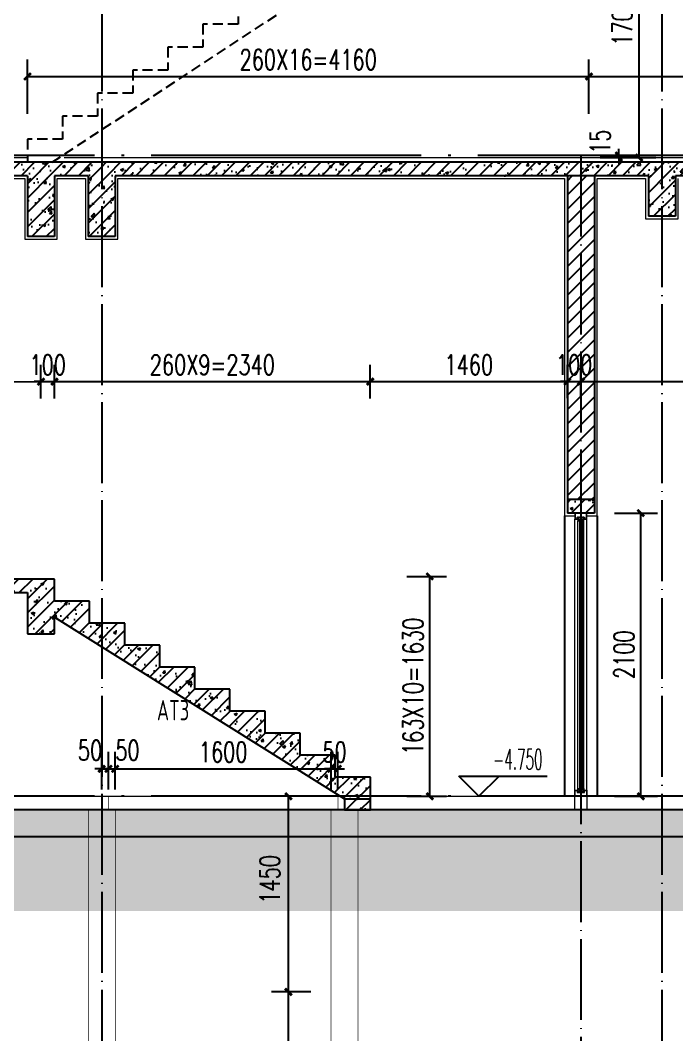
# Model space of a CAD drawing. Extents: x 393367 to 3005760, y 4998 to 826018.
# Drawn here: x 2824898 to 2829761, y 522153 to 529673 of the extents above; entities that cross this region are included whole.
import ezdxf
from ezdxf.enums import TextEntityAlignment as Align

# ---------------------------------------------------------------- set-up
doc = ezdxf.new("R2010")
doc.units = 0
doc.header["$LTSCALE"] = 1000
for name, pattern in [('#P_--_20B1_001_t3$0$DASH', [0.35, 0.25, -0.1]), ('DOTE', [2.42, 2, -0.2, 0.02, -0.2]), ('HIDDEN', [0.375, 0.25, -0.125])]:
    doc.linetypes.add(name, pattern=pattern)
doc.layers.get('0').update_dxf_attribs({"linetype": 'CONTINUOUS'})
doc.layers.get('Defpoints').update_dxf_attribs({"linetype": 'CONTINUOUS'})
for name, color, linetype in [('DIM_ELEV', 3, 'CONTINUOUS'), ('DOTE', 8, 'DOTE'), ('PUB_HATCH', 8, 'CONTINUOUS'), ('PUB_TEXT', 7, 'CONTINUOUS'), ('STAIR', 2, 'CONTINUOUS'), ('TEXT', 7, 'CONTINUOUS'), ('WALL', 130, 'CONTINUOUS'), ('人防集水坑', 11, 'CONTINUOUS'), ('尺寸标注', 86, 'CONTINUOUS'), ('看线', 251, 'CONTINUOUS')]:
    doc.layers.add(name, color=color, linetype=linetype)
for name, color, linetype, lineweight in [('S_WINDOW', 144, 'CONTINUOUS', 15), ('内粉刷', 37, 'CONTINUOUS', 9), ('填充', 251, 'CONTINUOUS', 5), ('细细', 250, 'CONTINUOUS', 0)]:
    doc.layers.add(name, color=color, linetype=linetype, lineweight=lineweight)
doc.styles.add('_TCH_DIM', font='simplex.shx', dxfattribs={"width": 0.65, "bigfont": 'gbcbig.shx'})
doc.styles.add('_TCH_DIM_T3', font='SIMPLEX', dxfattribs={"width": 0.705882, "bigfont": 'GBCBIG'})
doc.styles.add('TSSD_Rein', font='Tssdeng.shx', dxfattribs={"width": 0.7, "bigfont": 'hztxt.shx'})
doc.dimstyles.new('_TCH_ARCH&&50', dxfattribs={"dimtxt": 148.75, "dimasz": 50, "dimexe": 125, "dimexo": 150, "dimgap": 50, "dimtad": 1, "dimdec": 0, "dimzin": 0, "dimdsep": 46, "dimtxsty": '_TCH_DIM_T3', "dimblk": 'ARCHTICK', "dimcen": 0.09, "dimclrt": 4, "dimazin": 2, "dimtfac": 1, "dimtdec": 0, "dimtix": 1, "dimtmove": 2, "dimatfit": 3, "dimfxl": 1, "dimtolj": 1, "dimtzin": 0, "dimarcsym": 0})
pattern_1 = [(315, (1824586.939, -3493.348), (-1.767766953, -1.767766953), []), (315, (1824588.1176, -3493.348), (-1.767766953, -1.767766953), [])]
pattern_2 = [(315, (1824586.939, -5631.5849), (-1.767766953, -1.767766953), []), (315, (1824588.1176, -5631.5849), (-1.767766953, -1.767766953), [])]
pattern_3 = [(45, (2420988.06, 621098.77), (-53.033009, 53.033009), []), (50, (2420988.06, 621098.77), (215.178055, -18.82564), [22.5, -247.5]), (355, (2420988.06, 621098.77), (-41.6254, 225.65764), [18, -198]), (100.4514, (2421006, 621097.2), (173.55281, 206.83186), [19.12206, -210.34263]), (46.1842, (2420988.06, 621158.77), (320.17231, -49.6557), [33.75, -371.25]), (96.6356, (2421014.74, 621154.63), (280.39881, 292.23536), [28.68309, -315.5139]), (351.1842, (2420988.06, 621158.77), (280.39858, 292.23558), [27, -297]), (21, (2421018.06, 621143.77), (179.072116, -120.78567), [22.5, -247.5]), (326, (2421018.06, 621143.77), (72.9946, 217.54501), [18, -198]), (71.4514, (2421032.98, 621133.7), (252.06679, 96.75915), [19.12206, -210.34263]), (37.5, (2420988.06, 621098.77), (3.647957, 99.868156), [0, -195.6, 0, -201, 0, -198.75]), (7.5, (2420988.06, 621098.77), (78.92086, 118.323514), [0, -114.6, 0, -191.1, 0, -75.75]), (327.5, (2420921.16, 621098.77), (160.146731, -6.766462), [0, -75, 0, -234, 0, -310.5]), (317.5, (2420891.16, 621098.77), (174.95585, 30.031495), [0, -97.5, 0, -155.4, 0, -220.5])]

# ---------------------------------------------------------------- blocks, each defined once
blk = doc.blocks.new('_ArchTick')
at = {"color": 0, "linetype": 'ByBlock', "const_width": 0.4}
blk.add_lwpolyline([(-0.5, -0.5), (0.5, 0.5)], dxfattribs=at)
blk = doc.blocks.new('*D2357')
at = {"layer": 'Defpoints', "color": 0, "transparency": 16777216}
for p in [(2829111.4, 531555.4), (2829482.5, 531555.4), (2829111.4, 528655.3)]:
    blk.add_point(p, dxfattribs=at)
at = {"layer": '尺寸标注', "color": 0, "lineweight": -2, "transparency": 16777216}
for p, q in [((2829261.4, 531555.4), (2829607.5, 531555.4)), ((2829482.5, 528655.3), (2829482.5, 531555.4)), ((2829261.4, 528655.3), (2829607.5, 528655.3))]:
    blk.add_line(p, q, dxfattribs=at)
at = {"layer": '尺寸标注', "color": 0, "lineweight": -2, "transparency": 16777216, "xscale": 50, "yscale": 50, "zscale": 50}
for p, rotation in [((2829482.5, 531555.4), 90), ((2829482.5, 528655.3), 270)]:
    blk.add_blockref('_ArchTick', p, dxfattribs=dict(at, rotation=rotation))
at = {"layer": '尺寸标注', "color": 4, "transparency": 16777216, "insert": (2829358.2, 530105.4), "char_height": 148.75, "attachment_point": 5, "rotation": 90, "style": '_TCH_DIM_T3'}
blk.add_mtext('\\A1;170.59X17=2900', dxfattribs=at)
blk = doc.blocks.new('*D2358')
at = {"layer": 'Defpoints', "color": 0, "transparency": 16777216}
for p in [(2829045.1, 528670.4), (2829045.1, 528655.4), (2829332.5, 528670.4)]:
    blk.add_point(p, dxfattribs=at)
at = {"layer": '尺寸标注', "color": 0, "lineweight": -2, "transparency": 16777216}
for p, q in [((2829332.5, 528670.4), (2829332.5, 528720.4)), ((2829195.1, 528670.4), (2829457.5, 528670.4)), ((2829195.1, 528655.4), (2829457.5, 528655.4)), ((2829332.5, 528655.4), (2829332.5, 528670.4)), ((2829332.5, 528655.4), (2829332.5, 528605.4))]:
    blk.add_line(p, q, dxfattribs=at)
at = {"layer": '尺寸标注', "color": 0, "lineweight": -2, "transparency": 16777216, "xscale": 50, "yscale": 50, "zscale": 50}
for p, rotation in [((2829332.5, 528670.4), 270), ((2829332.5, 528655.4), 90)]:
    blk.add_blockref('_ArchTick', p, dxfattribs=dict(at, rotation=rotation))
at = {"layer": '尺寸标注', "color": 4, "transparency": 16777216, "insert": (2829195, 528772.9), "char_height": 148.75, "attachment_point": 5, "rotation": 90, "style": '_TCH_DIM_T3'}
blk.add_mtext('\\A1;15', dxfattribs=at)
blk = doc.blocks.new('*D2359')
at = {"layer": 'Defpoints', "color": 0, "transparency": 16777216}
for p in [(2829151.4, 526020.4), (2829495.3, 526020.4), (2829151.4, 523920.4)]:
    blk.add_point(p, dxfattribs=at)
at = {"layer": '尺寸标注', "color": 0, "lineweight": -2, "transparency": 16777216}
for p, q in [((2829301.4, 526020.4), (2829620.3, 526020.4)), ((2829495.3, 523920.4), (2829495.3, 526020.4)), ((2829301.4, 523920.4), (2829620.3, 523920.4))]:
    blk.add_line(p, q, dxfattribs=at)
at = {"layer": '尺寸标注', "color": 0, "lineweight": -2, "transparency": 16777216, "xscale": 50, "yscale": 50, "zscale": 50}
for p, rotation in [((2829495.3, 526020.4), 90), ((2829495.3, 523920.4), 270)]:
    blk.add_blockref('_ArchTick', p, dxfattribs=dict(at, rotation=rotation))
at = {"layer": '尺寸标注', "color": 4, "transparency": 16777216, "insert": (2829370.9, 524970.4), "char_height": 148.75, "attachment_point": 5, "rotation": 90, "style": '_TCH_DIM_T3'}
blk.add_mtext('\\A1;2100', dxfattribs=at)
blk = doc.blocks.new('*D2367')
at = {"layer": 'Defpoints', "color": 0, "transparency": 16777216}
for p in [(2825551.4, 524124.3), (2825501.4, 523820.4), (2825551.4, 523820.4)]:
    blk.add_point(p, dxfattribs=at)
at = {"layer": '尺寸标注', "color": 0, "lineweight": -2, "transparency": 16777216}
for p, q in [((2825501.4, 523970.4), (2825501.4, 524249.3)), ((2825551.4, 523970.4), (2825551.4, 524249.3)), ((2825501.4, 524124.3), (2825451.4, 524124.3)), ((2825501.4, 524124.3), (2825551.4, 524124.3)), ((2825551.4, 524124.3), (2825601.4, 524124.3))]:
    blk.add_line(p, q, dxfattribs=at)
at = {"layer": '尺寸标注', "color": 0, "lineweight": -2, "transparency": 16777216, "xscale": 50, "yscale": 50, "zscale": 50}
blk.add_blockref('_ArchTick', (2825501.4, 524124.3), dxfattribs=at)
at = {"layer": '尺寸标注', "color": 0, "lineweight": -2, "transparency": 16777216, "xscale": 50, "yscale": 50, "zscale": 50, "rotation": 180}
blk.add_blockref('_ArchTick', (2825551.4, 524124.3), dxfattribs=at)
at = {"layer": '尺寸标注', "color": 4, "transparency": 16777216, "insert": (2825415, 524261.8), "char_height": 148.75, "attachment_point": 5, "style": '_TCH_DIM_T3'}
blk.add_mtext('\\A1;50', dxfattribs=at)
blk = doc.blocks.new('*D2368')
at = {"layer": 'Defpoints', "color": 0, "transparency": 16777216}
for p in [(2825601.4, 524124.3), (2825551.4, 523820.4), (2825601.4, 523820.4)]:
    blk.add_point(p, dxfattribs=at)
at = {"layer": '尺寸标注', "color": 0, "lineweight": -2, "transparency": 16777216}
for p, q in [((2825551.4, 523970.4), (2825551.4, 524249.3)), ((2825601.4, 523970.4), (2825601.4, 524249.3)), ((2825551.4, 524124.3), (2825501.4, 524124.3)), ((2825551.4, 524124.3), (2825601.4, 524124.3)), ((2825601.4, 524124.3), (2825651.4, 524124.3))]:
    blk.add_line(p, q, dxfattribs=at)
at = {"layer": '尺寸标注', "color": 0, "lineweight": -2, "transparency": 16777216, "xscale": 50, "yscale": 50, "zscale": 50}
blk.add_blockref('_ArchTick', (2825551.4, 524124.3), dxfattribs=at)
at = {"layer": '尺寸标注', "color": 0, "lineweight": -2, "transparency": 16777216, "xscale": 50, "yscale": 50, "zscale": 50, "rotation": 180}
blk.add_blockref('_ArchTick', (2825601.4, 524124.3), dxfattribs=at)
at = {"layer": '尺寸标注', "color": 4, "transparency": 16777216, "insert": (2825692.4, 524261.8), "char_height": 148.75, "attachment_point": 5, "style": '_TCH_DIM_T3'}
blk.add_mtext('\\A1;50', dxfattribs=at)
blk = doc.blocks.new('*D2369')
at = {"layer": 'Defpoints', "color": 0, "transparency": 16777216}
for p in [(2827201.4, 524124.3), (2825601.4, 523820.4), (2827201.4, 523820.4)]:
    blk.add_point(p, dxfattribs=at)
at = {"layer": '尺寸标注', "color": 0, "lineweight": -2, "transparency": 16777216}
for p, q in [((2825601.4, 523970.4), (2825601.4, 524249.3)), ((2827201.4, 523970.4), (2827201.4, 524249.3)), ((2825601.4, 524124.3), (2827201.4, 524124.3))]:
    blk.add_line(p, q, dxfattribs=at)
at = {"layer": '尺寸标注', "color": 0, "lineweight": -2, "transparency": 16777216, "xscale": 50, "yscale": 50, "zscale": 50, "rotation": 180}
blk.add_blockref('_ArchTick', (2825601.4, 524124.3), dxfattribs=at)
at = {"layer": '尺寸标注', "color": 0, "lineweight": -2, "transparency": 16777216, "xscale": 50, "yscale": 50, "zscale": 50}
blk.add_blockref('_ArchTick', (2827201.4, 524124.3), dxfattribs=at)
at = {"layer": '尺寸标注', "color": 4, "transparency": 16777216, "insert": (2826401.4, 524248.7), "char_height": 148.75, "attachment_point": 5, "style": '_TCH_DIM_T3'}
blk.add_mtext('\\A1;1600', dxfattribs=at)
blk = doc.blocks.new('*D2370')
at = {"layer": 'Defpoints', "color": 0, "transparency": 16777216}
for p in [(2827251.4, 524124.3), (2827201.4, 523820.4), (2827251.4, 523820.4)]:
    blk.add_point(p, dxfattribs=at)
at = {"layer": '尺寸标注', "color": 0, "lineweight": -2, "transparency": 16777216}
for p, q in [((2827201.4, 523970.4), (2827201.4, 524249.3)), ((2827251.4, 523970.4), (2827251.4, 524249.3)), ((2827201.4, 524124.3), (2827151.4, 524124.3)), ((2827201.4, 524124.3), (2827251.4, 524124.3)), ((2827251.4, 524124.3), (2827301.4, 524124.3))]:
    blk.add_line(p, q, dxfattribs=at)
at = {"layer": '尺寸标注', "color": 0, "lineweight": -2, "transparency": 16777216, "xscale": 50, "yscale": 50, "zscale": 50}
blk.add_blockref('_ArchTick', (2827201.4, 524124.3), dxfattribs=at)
at = {"layer": '尺寸标注', "color": 0, "lineweight": -2, "transparency": 16777216, "xscale": 50, "yscale": 50, "zscale": 50, "rotation": 180}
blk.add_blockref('_ArchTick', (2827251.4, 524124.3), dxfattribs=at)
at = {"layer": '尺寸标注', "color": 4, "transparency": 16777216, "insert": (2827226.4, 524248.7), "char_height": 148.75, "attachment_point": 5, "style": '_TCH_DIM_T3'}
blk.add_mtext('\\A1;50', dxfattribs=at)
blk = doc.blocks.new('*D2371')
at = {"layer": 'Defpoints', "color": 0, "transparency": 16777216}
for p in [(2826885.2, 523920.4), (2827201.4, 523920.4), (2827201.4, 522470.4)]:
    blk.add_point(p, dxfattribs=at)
at = {"layer": '尺寸标注', "color": 0, "lineweight": -2, "transparency": 16777216}
for p, q in [((2827051.4, 523920.4), (2826760.2, 523920.4)), ((2826885.2, 522470.4), (2826885.2, 523920.4)), ((2827051.4, 522470.4), (2826760.2, 522470.4))]:
    blk.add_line(p, q, dxfattribs=at)
at = {"layer": '尺寸标注', "color": 0, "lineweight": -2, "transparency": 16777216, "xscale": 50, "yscale": 50, "zscale": 50}
for p, rotation in [((2826885.2, 523920.4), 90), ((2826885.2, 522470.4), 270)]:
    blk.add_blockref('_ArchTick', p, dxfattribs=dict(at, rotation=rotation))
at = {"layer": '尺寸标注', "color": 4, "transparency": 16777216, "insert": (2826747.7, 523304.8), "char_height": 148.75, "attachment_point": 5, "rotation": 90, "style": '_TCH_DIM_T3'}
blk.add_mtext('\\A1;1450', dxfattribs=at)
blk = doc.blocks.new('*D2372')
at = {"layer": 'Defpoints', "color": 0, "transparency": 16777216}
for p in [(2826885.2, 522470.4), (2827201.4, 522470.4), (2827201.4, 520970.4)]:
    blk.add_point(p, dxfattribs=at)
at = {"layer": '尺寸标注', "color": 0, "lineweight": -2, "transparency": 16777216}
for p, q in [((2827051.4, 522470.4), (2826760.2, 522470.4)), ((2826885.2, 520970.4), (2826885.2, 522470.4)), ((2827051.4, 520970.4), (2826760.2, 520970.4))]:
    blk.add_line(p, q, dxfattribs=at)
at = {"layer": '尺寸标注', "color": 0, "lineweight": -2, "transparency": 16777216, "xscale": 50, "yscale": 50, "zscale": 50}
for p, rotation in [((2826885.2, 522470.4), 90), ((2826885.2, 520970.4), 270)]:
    blk.add_blockref('_ArchTick', p, dxfattribs=dict(at, rotation=rotation))
at = {"layer": '尺寸标注', "color": 4, "transparency": 16777216, "insert": (2826760.8, 521720.4), "char_height": 148.75, "attachment_point": 5, "rotation": 90, "style": '_TCH_DIM_T3'}
blk.add_mtext('\\A1;1500', dxfattribs=at)
blk = doc.blocks.new('*D2395')
at = {"layer": 'Defpoints', "color": 0, "transparency": 16777216}
for p in [(2831151.3, 526995.5), (2829051.7, 526720.7), (2831151.4, 526721.1)]:
    blk.add_point(p, dxfattribs=at)
at = {"layer": '尺寸标注', "color": 0, "lineweight": -2, "transparency": 16777216}
for p, q in [((2829051.7, 526870.7), (2829051.6, 527120)), ((2831151.3, 526871.1), (2831151.3, 527120.5)), ((2829051.7, 526995), (2831151.3, 526995.5))]:
    blk.add_line(p, q, dxfattribs=at)
at = {"layer": '尺寸标注', "color": 0, "lineweight": -2, "transparency": 16777216, "xscale": 50, "yscale": 50, "zscale": 50}
for p, rotation in [((2829051.7, 526995), 180.0121022878829), ((2831151.3, 526995.5), 0.01210228788292297)]:
    blk.add_blockref('_ArchTick', p, dxfattribs=dict(at, rotation=rotation))
at = {"layer": '尺寸标注', "color": 4, "transparency": 16777216, "insert": (2830101.5, 527119.6), "char_height": 148.75, "attachment_point": 5, "rotation": 0.0121, "style": '_TCH_DIM_T3'}
blk.add_mtext('\\A1;2100', dxfattribs=at)
blk = doc.blocks.new('*D2396')
at = {"layer": 'Defpoints', "color": 0, "transparency": 16777216}
for p in [(2829051.7, 526995), (2828951.7, 526720.7), (2829051.7, 526720.7)]:
    blk.add_point(p, dxfattribs=at)
at = {"layer": '尺寸标注', "color": 0, "lineweight": -2, "transparency": 16777216}
for p, q in [((2828951.7, 526870.7), (2828951.7, 527120)), ((2829051.7, 526870.7), (2829051.6, 527120)), ((2828951.7, 526995), (2828901.7, 526995)), ((2828951.7, 526995), (2829051.7, 526995)), ((2829051.7, 526995), (2829101.7, 526995))]:
    blk.add_line(p, q, dxfattribs=at)
at = {"layer": '尺寸标注', "color": 0, "lineweight": -2, "transparency": 16777216, "xscale": 50, "yscale": 50, "zscale": 50}
for p, rotation in [((2828951.7, 526995), 0.01210228782037248), ((2829051.7, 526995), 180.0121022878204)]:
    blk.add_blockref('_ArchTick', p, dxfattribs=dict(at, rotation=rotation))
at = {"layer": '尺寸标注', "color": 4, "transparency": 16777216, "insert": (2829001.7, 527119.4), "char_height": 148.75, "attachment_point": 5, "rotation": 0.0121, "style": '_TCH_DIM_T3'}
blk.add_mtext('\\A1;100', dxfattribs=at)
blk = doc.blocks.new('*D2397')
at = {"layer": 'Defpoints', "color": 0, "transparency": 16777216}
for p in [(2828951.7, 526995), (2827491.3, 526720.4), (2828951.7, 526720.7)]:
    blk.add_point(p, dxfattribs=at)
at = {"layer": '尺寸标注', "color": 0, "lineweight": -2, "transparency": 16777216}
for p, q in [((2827491.3, 526870.4), (2827491.2, 527119.7)), ((2828951.7, 526870.7), (2828951.7, 527120)), ((2827491.2, 526994.7), (2828951.7, 526995))]:
    blk.add_line(p, q, dxfattribs=at)
at = {"layer": '尺寸标注', "color": 0, "lineweight": -2, "transparency": 16777216, "xscale": 50, "yscale": 50, "zscale": 50}
for p, rotation in [((2827491.2, 526994.7), 180.0121022878804), ((2828951.7, 526995), 0.01210228788040397)]:
    blk.add_blockref('_ArchTick', p, dxfattribs=dict(at, rotation=rotation))
at = {"layer": '尺寸标注', "color": 4, "transparency": 16777216, "insert": (2828221.4, 527119.2), "char_height": 148.75, "attachment_point": 5, "rotation": 0.0121, "style": '_TCH_DIM_T3'}
blk.add_mtext('\\A1;1460', dxfattribs=at)
blk = doc.blocks.new('*D2398')
at = {"layer": 'Defpoints', "color": 0, "transparency": 16777216}
for p in [(2827491.2, 526994.7), (2825151.6, 526719.9), (2827491.3, 526720.4)]:
    blk.add_point(p, dxfattribs=at)
at = {"layer": '尺寸标注', "color": 0, "lineweight": -2, "transparency": 16777216}
for p, q in [((2825151.6, 526869.9), (2825151.5, 527119.2)), ((2827491.3, 526870.4), (2827491.2, 527119.7)), ((2825151.5, 526994.2), (2827491.2, 526994.7))]:
    blk.add_line(p, q, dxfattribs=at)
at = {"layer": '尺寸标注', "color": 0, "lineweight": -2, "transparency": 16777216, "xscale": 50, "yscale": 50, "zscale": 50}
for p, rotation in [((2825151.5, 526994.2), 180.0121022878813), ((2827491.2, 526994.7), 0.01210228788123091)]:
    blk.add_blockref('_ArchTick', p, dxfattribs=dict(at, rotation=rotation))
at = {"layer": '尺寸标注', "color": 4, "transparency": 16777216, "insert": (2826321.4, 527118.8), "char_height": 148.75, "attachment_point": 5, "rotation": 0.0121, "style": '_TCH_DIM_T3'}
blk.add_mtext('\\A1;260X9=2340', dxfattribs=at)
blk = doc.blocks.new('*D2399')
at = {"layer": 'Defpoints', "color": 0, "transparency": 16777216}
for p in [(2825151.5, 526994.2), (2825051.4, 526719.8), (2825151.6, 526719.9)]:
    blk.add_point(p, dxfattribs=at)
at = {"layer": '尺寸标注', "color": 0, "lineweight": -2, "transparency": 16777216}
for p, q in [((2825051.4, 526869.8), (2825051.3, 527119.2)), ((2825151.6, 526869.9), (2825151.5, 527119.2)), ((2825051.3, 526994.2), (2825001.3, 526994.2)), ((2825051.3, 526994.2), (2825151.5, 526994.2)), ((2825151.5, 526994.2), (2825201.5, 526994.2))]:
    blk.add_line(p, q, dxfattribs=at)
at = {"layer": '尺寸标注', "color": 0, "lineweight": -2, "transparency": 16777216, "xscale": 50, "yscale": 50, "zscale": 50}
for p, rotation in [((2825051.3, 526994.2), 0.01210228786945322), ((2825151.5, 526994.2), 180.0121022878695)]:
    blk.add_blockref('_ArchTick', p, dxfattribs=dict(at, rotation=rotation))
at = {"layer": '尺寸标注', "color": 4, "transparency": 16777216, "insert": (2825101.4, 527118.6), "char_height": 148.75, "attachment_point": 5, "rotation": 0.0121, "style": '_TCH_DIM_T3'}
blk.add_mtext('\\A1;100', dxfattribs=at)
blk = doc.blocks.new('*D2400')
at = {"layer": 'Defpoints', "color": 0, "transparency": 16777216}
for p in [(2825051.3, 526994.2), (2823651.8, 526719.5), (2825051.4, 526719.8)]:
    blk.add_point(p, dxfattribs=at)
at = {"layer": '尺寸标注', "color": 0, "lineweight": -2, "transparency": 16777216}
for p, q in [((2823651.7, 526869.5), (2823651.7, 527118.9)), ((2825051.4, 526869.8), (2825051.3, 527119.2)), ((2823651.7, 526993.9), (2825051.3, 526994.2))]:
    blk.add_line(p, q, dxfattribs=at)
at = {"layer": '尺寸标注', "color": 0, "lineweight": -2, "transparency": 16777216, "xscale": 50, "yscale": 50, "zscale": 50}
for p, rotation in [((2823651.7, 526993.9), 180.0121022878835), ((2825051.3, 526994.2), 0.01210228788352091)]:
    blk.add_blockref('_ArchTick', p, dxfattribs=dict(at, rotation=rotation))
at = {"layer": '尺寸标注', "color": 4, "transparency": 16777216, "insert": (2824351.5, 527118.4), "char_height": 148.75, "attachment_point": 5, "rotation": 0.0121, "style": '_TCH_DIM_T3'}
blk.add_mtext('\\A1;1400', dxfattribs=at)
blk = doc.blocks.new('*D2421')
at = {"layer": 'Defpoints', "color": 0, "transparency": 16777216}
for p in [(2831051.9, 529256.5), (2829111.4, 528828.9), (2831051.9, 528828.9)]:
    blk.add_point(p, dxfattribs=at)
at = {"layer": '尺寸标注', "color": 0, "lineweight": -2, "transparency": 16777216}
for p, q in [((2829111.4, 528978.9), (2829111.4, 529381.5)), ((2831051.9, 528978.9), (2831051.9, 529381.5)), ((2829111.4, 529256.5), (2831051.9, 529256.5))]:
    blk.add_line(p, q, dxfattribs=at)
at = {"layer": '尺寸标注', "color": 0, "lineweight": -2, "transparency": 16777216, "xscale": 50, "yscale": 50, "zscale": 50, "rotation": 180}
blk.add_blockref('_ArchTick', (2829111.4, 529256.5), dxfattribs=at)
at = {"layer": '尺寸标注', "color": 0, "lineweight": -2, "transparency": 16777216, "xscale": 50, "yscale": 50, "zscale": 50}
blk.add_blockref('_ArchTick', (2831051.9, 529256.5), dxfattribs=at)
at = {"layer": '尺寸标注', "color": 4, "transparency": 16777216, "insert": (2830081.6, 529380.9), "char_height": 148.75, "attachment_point": 5, "style": '_TCH_DIM_T3'}
blk.add_mtext('\\A1;1940', dxfattribs=at)
blk = doc.blocks.new('*D2422')
at = {"layer": 'Defpoints', "color": 0, "transparency": 16777216}
for p in [(2829111.4, 529256.5), (2824951.4, 528828.9), (2829111.4, 528828.9)]:
    blk.add_point(p, dxfattribs=at)
at = {"layer": '尺寸标注', "color": 0, "lineweight": -2, "transparency": 16777216}
for p, q in [((2824951.4, 528978.9), (2824951.4, 529381.5)), ((2829111.4, 528978.9), (2829111.4, 529381.5)), ((2824951.4, 529256.5), (2829111.4, 529256.5))]:
    blk.add_line(p, q, dxfattribs=at)
at = {"layer": '尺寸标注', "color": 0, "lineweight": -2, "transparency": 16777216, "xscale": 50, "yscale": 50, "zscale": 50, "rotation": 180}
blk.add_blockref('_ArchTick', (2824951.4, 529256.5), dxfattribs=at)
at = {"layer": '尺寸标注', "color": 0, "lineweight": -2, "transparency": 16777216, "xscale": 50, "yscale": 50, "zscale": 50}
blk.add_blockref('_ArchTick', (2829111.4, 529256.5), dxfattribs=at)
at = {"layer": '尺寸标注', "color": 4, "transparency": 16777216, "insert": (2827031.4, 529380.9), "char_height": 148.75, "attachment_point": 5, "style": '_TCH_DIM_T3'}
blk.add_mtext('\\A1;260X16=4160', dxfattribs=at)
blk = doc.blocks.new('*D2423')
at = {"layer": 'Defpoints', "color": 0, "transparency": 16777216}
for p in [(2827611.4, 525550.4), (2827932.1, 525550.4), (2827611.4, 523920.4)]:
    blk.add_point(p, dxfattribs=at)
at = {"layer": '尺寸标注', "color": 0, "lineweight": -2, "transparency": 16777216}
for p, q in [((2827761.4, 525550.4), (2828057.1, 525550.4)), ((2827932.1, 523920.4), (2827932.1, 525550.4)), ((2827761.4, 523920.4), (2828057.1, 523920.4))]:
    blk.add_line(p, q, dxfattribs=at)
at = {"layer": '尺寸标注', "color": 0, "lineweight": -2, "transparency": 16777216, "xscale": 50, "yscale": 50, "zscale": 50}
for p, rotation in [((2827932.1, 525550.4), 90), ((2827932.1, 523920.4), 270)]:
    blk.add_blockref('_ArchTick', p, dxfattribs=dict(at, rotation=rotation))
at = {"layer": '尺寸标注', "color": 4, "transparency": 16777216, "insert": (2827807.7, 524735.4), "char_height": 148.75, "attachment_point": 5, "rotation": 90, "style": '_TCH_DIM_T3'}
blk.add_mtext('\\A1;163X10=1630', dxfattribs=at)

msp = doc.modelspace()

# ---------------------------------------------------------------- hatches: boundary and pattern name
at = {"layer": 'PUB_HATCH'}
h = msp.add_hatch(dxfattribs=at)
h.set_pattern_fill('钢筋混凝土', color=256, scale=30, style=0)
h.set_pattern_definition(pattern_3)
h.paths.add_polyline_path([(2825051.38755, 528553.68883), (2825051.38716, 528620.3555), (2823552.87135, 528620.3555), (2823552.82604, 528553.68883), (2823652.80341, 528520.3555), (2824951.38774, 528520.3555)])
h = msp.add_hatch(dxfattribs=at)
h.set_pattern_fill('钢筋混凝土', color=256, scale=30, style=0)
h.set_pattern_definition(pattern_3)
h.paths.add_polyline_path([(2825501.39037, 528553.68883), (2825501.39037, 528620.3555), (2825051.38716, 528620.3555), (2825051.38755, 528553.68883), (2825151.38774, 528520.3555), (2825401.39037, 528520.3555)])
h = msp.add_hatch(dxfattribs=at)
h.set_pattern_fill('钢筋混凝土', color=256, scale=30, style=0)
h.set_pattern_definition(pattern_3)
h.paths.add_polyline_path([(2829651.44098, 528553.68883), (2829651.44098, 528620.3555), (2825501.39037, 528620.3555), (2825501.39037, 528553.68883), (2825601.39037, 528520.3555), (2829551.44098, 528520.3555)])
h = msp.add_hatch(dxfattribs=at)
h.set_pattern_fill('钢筋混凝土', color=256, scale=30, style=0)
h.set_pattern_definition(pattern_3)
h.paths.add_polyline_path([(2831051.39041, 528520.3555), (2831251.39041, 528620.3555), (2829651.44098, 528620.3555), (2829651.44098, 528553.68883), (2829751.44098, 528520.3555)])
h = msp.add_hatch(dxfattribs=at)
h.set_pattern_fill('钢筋混凝土', color=256, scale=30, style=0)
h.set_pattern_definition(pattern_3)
h.paths.add_polyline_path([(2825051.38755, 528553.68883), (2824951.38774, 528520.3555), (2824951.39037, 528070.35434), (2825151.39037, 528070.3555), (2825151.38774, 528520.3555)])
h = msp.add_hatch(dxfattribs=at)
h.set_pattern_fill('钢筋混凝土', color=256, scale=30, style=0)
h.set_pattern_definition(pattern_3)
h.paths.add_polyline_path([(2825501.39037, 528553.68883), (2825401.39037, 528520.3555), (2825401.39037, 528070.41983), (2825601.39037, 528070.41983), (2825601.39037, 528520.3555)])
h = msp.add_hatch(dxfattribs=at)
h.set_pattern_fill('普通砖', color=256, scale=30, style=0)
h.set_pattern_definition([(45, (2420988.06, 621152.625), (-53.03303, 53.03303), [])])
h.paths.add_polyline_path([(2828951.4038, 528520.35606), (2828951.39041, 526120.35707), (2829151.39041, 526120.35595), (2829151.4038, 528520.35494)])
h = msp.add_hatch(dxfattribs=at)
h.set_pattern_fill('钢筋混凝土', color=256, scale=30, style=0)
h.set_pattern_definition(pattern_3)
h.paths.add_polyline_path([(2829651.44098, 528553.68883), (2829551.44098, 528520.3555), (2829551.44098, 528220.3555), (2829751.44098, 528220.3555), (2829751.44098, 528520.3555)])
h = msp.add_hatch(dxfattribs=at)
h.set_pattern_fill('钢筋混凝土', color=256, scale=30, style=0)
h.set_pattern_definition(pattern_3)
h.paths.add_polyline_path([(2828951.39041, 526120.35538), (2828951.39041, 526020.35538), (2829151.39041, 526020.35538), (2829151.39041, 526120.35538)])
h = msp.add_hatch(dxfattribs=at)
h.set_pattern_fill('钢筋混凝土', color=256, scale=30, style=0)
h.set_pattern_definition(pattern_3)
h.paths.add_polyline_path([(2823551.39273, 525530.3555), (2823551.38801, 525430.32034), (2824951.75408, 525430.81055), (2824951.75408, 525124.80977), (2825151.75408, 525124.35446), (2825151.75408, 525249.3287), (2827300.94986, 523901.94827), (2827300.94986, 523820.3555), (2827491.75408, 523820.3555), (2827491.75408, 524063.3555), (2827231.75408, 524063.3555), (2827231.75408, 524226.3555), (2826971.75408, 524226.3555), (2826971.75408, 524389.3555), (2826711.75408, 524389.3555), (2826711.75408, 524552.3555), (2826451.75408, 524552.3555), (2826451.75408, 524715.3555), (2826191.75408, 524715.3555), (2826191.75408, 524878.3555), (2825931.75408, 524878.3555), (2825931.75408, 525041.3555), (2825671.75408, 525041.3555), (2825671.75408, 525204.3555), (2825411.75408, 525204.3555), (2825411.75408, 525367.3555), (2825151.75408, 525367.3555), (2825151.75408, 525530.3555)])
h = msp.add_hatch(dxfattribs=at)
h.set_pattern_fill('钢筋混凝土', color=256, scale=30, style=0)
h.set_pattern_definition(pattern_3)
h.paths.add_polyline_path([(2831051.39041, 523620.3555), (2831251.39041, 523820.3555), (2823552.76999, 523820.3555), (2823552.76999, 523620.3555)])
at = {"layer": '填充'}
h = msp.add_hatch(dxfattribs=at)
h.set_pattern_fill('EARTH', color=250, scale=50, angle=45, style=0)
h.set_pattern_definition([(45, (2667629.36, 660704.43), (0, 224.5064), [158.75, -158.75]), (45, (2667587.26, 660746.52), (0, 224.5064), [158.75, -158.75]), (45, (2667545.17, 660788.62), (0, 224.5064), [158.75, -158.75]), (135, (2667545.17, 660816.68), (-224.5064, 0), [158.75, -158.75]), (135, (2667587.26, 660858.77), (-224.5064, 0), [158.75, -158.75]), (135, (2667629.36, 660900.87), (-224.5064, 0), [158.75, -158.75])])
h.paths.add_polyline_path([(2821324.3762, 523070.45732), (2821324.3762, 523620.70922), (2831051.39054, 523620.70922), (2831051.39028, 523070.45732)])
at = {"layer": '细细'}
h = msp.add_hatch(dxfattribs=at)
h.set_pattern_fill('金属', color=256, style=0)
h.set_pattern_definition(pattern_1)
h.paths.add_polyline_path([(2829096.3377, 525975.35538), (2829076.3377, 525975.35538), (2829076.3377, 525988.8567), (2829026.3377, 525988.8567), (2829026.3377, 525975.35538), (2829006.3377, 525975.35538), (2829006.3377, 526020.35538), (2829096.3377, 526020.35538)])
h.paths.add_polyline_path([(2829078.3377, 525990.8567), (2829078.3377, 525977.35538), (2829094.3377, 525977.35538), (2829094.3377, 526018.35538), (2829008.3377, 526018.35538), (2829008.3377, 525977.35538), (2829024.3377, 525977.35538), (2829024.3377, 525990.8567)], flags=16)
h = msp.add_hatch(dxfattribs=at)
h.set_pattern_fill('金属', color=256, style=0)
h.set_pattern_definition(pattern_1)
h.paths.add_polyline_path([(2829028.8377, 525986.8567), (2829028.8377, 525961.8567), (2829040.8377, 525961.8567), (2829040.8377, 525971.8567), (2829061.8377, 525971.8567), (2829061.8377, 525961.8567), (2829073.8377, 525961.8567), (2829073.8377, 525986.8567)])
h.paths.add_polyline_path([(2829071.8377, 525984.8567), (2829071.8377, 525963.8567), (2829063.8377, 525963.8567), (2829063.8377, 525973.8567), (2829038.8377, 525973.8567), (2829038.8377, 525963.8567), (2829030.8377, 525963.8567), (2829030.8377, 525984.8567)], flags=16)
h = msp.add_hatch(color=256, dxfattribs=at)
edge = h.paths.add_edge_path()
edge.add_line((2829055.8377, 525971.8567), (2829055.8377, 525959.8567))
edge.add_arc((2829051.3377, 525951.56268), 9.43615, 61.517546549, 118.482453451)
edge.add_line((2829046.8377, 525959.8567), (2829046.8377, 525971.8567))
edge.add_arc((2829051.3377, 525980.15073), 9.43615, 241.517546549, 298.482453451)
h = msp.add_hatch(color=256, dxfattribs=at)
edge = h.paths.add_edge_path()
edge.add_line((2829055.8377, 523968.85531), (2829055.8377, 523980.85531))
edge.add_arc((2829051.3377, 523989.14933), 9.43615, 241.517546549, 298.482453451, ccw=False)
edge.add_line((2829046.8377, 523980.85531), (2829046.8377, 523968.85531))
edge.add_arc((2829051.3377, 523960.56128), 9.43615, 61.517546549, 118.482453451, ccw=False)
h = msp.add_hatch(dxfattribs=at)
h.set_pattern_fill('金属', color=256, style=0)
h.set_pattern_definition(pattern_2)
h.paths.add_polyline_path([(2829096.3377, 523965.35663), (2829076.3377, 523965.35663), (2829076.3377, 523951.85531), (2829026.3377, 523951.85531), (2829026.3377, 523965.35663), (2829006.3377, 523965.35663), (2829006.3377, 523920.35663), (2829096.3377, 523920.35663)])
h.paths.add_polyline_path([(2829078.3377, 523949.85531), (2829078.3377, 523963.35663), (2829094.3377, 523963.35663), (2829094.3377, 523922.35663), (2829008.3377, 523922.35663), (2829008.3377, 523963.35663), (2829024.3377, 523963.35663), (2829024.3377, 523949.85531)], flags=16)
h = msp.add_hatch(dxfattribs=at)
h.set_pattern_fill('金属', color=256, style=0)
h.set_pattern_definition(pattern_2)
h.paths.add_polyline_path([(2829028.8377, 523953.85531), (2829028.8377, 523978.85531), (2829040.8377, 523978.85531), (2829040.8377, 523968.85531), (2829061.8377, 523968.85531), (2829061.8377, 523978.85531), (2829073.8377, 523978.85531), (2829073.8377, 523953.85531)])
h.paths.add_polyline_path([(2829071.8377, 523955.85531), (2829071.8377, 523976.85531), (2829063.8377, 523976.85531), (2829063.8377, 523966.85531), (2829038.8377, 523966.85531), (2829038.8377, 523976.85531), (2829030.8377, 523976.85531), (2829030.8377, 523955.85531)], flags=16)

# ---------------------------------------------------------------- linework, layer by layer
at = {"layer": 'DIM_ELEV', "color": 6}
for p, q in [((2828296.24381, 523920.3555), (2828146.24381, 524070.3555)), ((2828146.24381, 524070.3555), (2828802.24381, 524070.3555)), ((2828296.24381, 523920.3555), (2828446.24381, 524070.3555))]:
    msp.add_line(p, q, dxfattribs=at)
at = {"layer": 'DOTE', "linetype": 'DOTE', "ltscale": 0.3}
for p, q in [((2825501.37106, 547170.35552), (2825501.39037, 520593.35538)), ((2829651.3711, 547170.35552), (2829651.39041, 520593.35537)), ((2829051.39041, 528670.3555), (2829051.39041, 520593.35537))]:
    msp.add_line(p, q, dxfattribs=at)
at = {"layer": 'DOTE', "linetype": 'DOTE'}
for p, q in [((2835129.01778, 528670.3555), (2820961.59394, 528670.3555)), ((2835129.01778, 523920.3555), (2820961.59394, 523920.3555))]:
    msp.add_line(p, q, dxfattribs=at)
at = {"layer": 'S_WINDOW'}
for p, q in [((2829006.3377, 523965.35663), (2829006.3377, 525975.35538)), ((2829028.8377, 523978.85531), (2829028.8377, 525961.8567)), ((2829073.8377, 523978.85531), (2829073.8377, 525961.8567)), ((2829096.3377, 523965.35663), (2829096.3377, 525975.35538))]:
    msp.add_line(p, q, dxfattribs=at)
for points in [[(2829006.3377, 526020.35538), (2829006.3377, 525975.35538), (2829026.3377, 525975.35538), (2829026.3377, 525988.8567), (2829076.3377, 525988.8567), (2829076.3377, 525975.35538), (2829096.3377, 525975.35538), (2829096.3377, 526020.35538)], [(2829008.3377, 526018.35538), (2829008.3377, 525977.35538), (2829024.3377, 525977.35538), (2829024.3377, 525990.8567), (2829078.3377, 525990.8567), (2829078.3377, 525977.35538), (2829094.3377, 525977.35538), (2829094.3377, 526018.35538)], [(2829028.8377, 525986.8567), (2829028.8377, 525961.8567), (2829040.8377, 525961.8567), (2829040.8377, 525971.8567), (2829061.8377, 525971.8567), (2829061.8377, 525961.8567), (2829073.8377, 525961.8567), (2829073.8377, 525986.8567)], [(2829030.8377, 525984.8567), (2829030.8377, 525963.8567), (2829038.8377, 525963.8567), (2829038.8377, 525973.8567), (2829063.8377, 525973.8567), (2829063.8377, 525963.8567), (2829071.8377, 525963.8567), (2829071.8377, 525984.8567)], [(2829006.32803, 523920.35395), (2829096.35109, 523920.35395), (2829096.40194, 523820.3555), (2829006.37888, 523820.3555)], [(2829006.3377, 523920.35663), (2829006.3377, 523965.35663), (2829026.3377, 523965.35663), (2829026.3377, 523951.85531), (2829076.3377, 523951.85531), (2829076.3377, 523965.35663), (2829096.3377, 523965.35663), (2829096.3377, 523920.35663)], [(2829008.3377, 523922.35663), (2829008.3377, 523963.35663), (2829024.3377, 523963.35663), (2829024.3377, 523949.85531), (2829078.3377, 523949.85531), (2829078.3377, 523963.35663), (2829094.3377, 523963.35663), (2829094.3377, 523922.35663)], [(2829028.8377, 523953.85531), (2829028.8377, 523978.85531), (2829040.8377, 523978.85531), (2829040.8377, 523968.85531), (2829061.8377, 523968.85531), (2829061.8377, 523978.85531), (2829073.8377, 523978.85531), (2829073.8377, 523953.85531)], [(2829030.8377, 523955.85531), (2829030.8377, 523976.85531), (2829038.8377, 523976.85531), (2829038.8377, 523966.85531), (2829063.8377, 523966.85531), (2829063.8377, 523976.85531), (2829071.8377, 523976.85531), (2829071.8377, 523955.85531)]]:
    msp.add_lwpolyline(points, close=True, dxfattribs=at)
at = {"layer": 'STAIR', "linetype": 'HIDDEN', "ltscale": 0.3}
msp.add_line((2825133.71586, 528620.3555), (2829401.31807, 531420.366), dxfattribs=at)
msp.add_lwpolyline([(2826511.44098, 529814.48365), (2826511.44098, 529643.89541), (2826251.44098, 529643.89541), (2826251.44098, 529473.30718), (2825991.44098, 529473.30718), (2825991.44098, 529302.71894), (2825731.44098, 529302.71894), (2825731.44098, 529132.1307), (2825471.44098, 529132.1307), (2825471.44098, 528961.54247), (2825211.44098, 528961.54247), (2825211.44098, 528790.95423), (2824951.44098, 528790.95423), (2824951.44098, 528620.366)], dxfattribs=at)
at = {"layer": 'WALL'}
for p, q in [((2825051.38716, 528620.3555), (2823552.87135, 528620.3555)), ((2825501.39037, 528620.3555), (2825051.38716, 528620.3555)), ((2829651.44098, 528620.3555), (2825501.39037, 528620.3555)), ((2831251.39041, 528620.3555), (2829651.44098, 528620.3555)), ((2824951.38774, 528520.3555), (2823652.80341, 528520.3555)), ((2824951.38774, 528520.3555), (2824951.39037, 528070.35434)), ((2825151.38774, 528520.3555), (2825151.39037, 528070.3555)), ((2825401.39037, 528520.3555), (2825151.38774, 528520.3555)), ((2825401.39037, 528520.3555), (2825401.39037, 528070.41983)), ((2825601.39037, 528520.3555), (2825601.39037, 528070.41983)), ((2829551.44098, 528520.3555), (2825601.39037, 528520.3555)), ((2828951.4038, 528520.35606), (2828951.39041, 526120.35707)), ((2829151.4038, 528520.35494), (2828951.4038, 528520.35606)), ((2829151.4038, 528520.35494), (2829151.39041, 526120.35595)), ((2829551.44098, 528520.3555), (2829551.44098, 528220.3555)), ((2831051.39041, 528520.3555), (2829751.44098, 528520.3555)), ((2829751.44098, 528520.3555), (2829751.44098, 528220.3555)), ((2829751.44098, 528220.3555), (2829551.44098, 528220.3555)), ((2825151.39037, 528070.3555), (2824951.39037, 528070.35434)), ((2825601.39037, 528070.41983), (2825401.39037, 528070.41983)), ((2828951.39041, 526120.35538), (2828951.39041, 526020.35538)), ((2829151.39041, 526120.35538), (2828951.39041, 526120.35538)), ((2829151.39041, 526120.35538), (2829151.39041, 526020.35538)), ((2829151.39041, 526020.35538), (2828951.39041, 526020.35538)), ((2825151.75408, 525530.3555), (2823651.39053, 525530.3555)), ((2825151.75408, 525367.3555), (2825151.75408, 525530.3555)), ((2823651.56296, 525430.35541), (2824951.75408, 525430.81055)), ((2824951.75408, 525430.81055), (2824951.75408, 525124.80977)), ((2825411.75408, 525367.3555), (2825151.75408, 525367.3555)), ((2825411.75408, 525204.3555), (2825411.75408, 525367.3555)), ((2825151.75408, 525124.35446), (2825151.75408, 525249.3287)), ((2825151.75408, 525249.3287), (2827300.94986, 523901.94827)), ((2825671.75408, 525204.3555), (2825411.75408, 525204.3555)), ((2825671.75408, 525041.3555), (2825671.75408, 525204.3555)), ((2824951.75408, 525124.80977), (2825151.75408, 525124.35446)), ((2825931.75408, 525041.3555), (2825671.75408, 525041.3555)), ((2825931.75408, 524878.3555), (2825931.75408, 525041.3555)), ((2826191.75408, 524878.3555), (2825931.75408, 524878.3555)), ((2826191.75408, 524715.3555), (2826191.75408, 524878.3555)), ((2826451.75408, 524715.3555), (2826191.75408, 524715.3555)), ((2826451.75408, 524552.3555), (2826451.75408, 524715.3555)), ((2826711.75408, 524552.3555), (2826451.75408, 524552.3555)), ((2826711.75408, 524389.3555), (2826711.75408, 524552.3555)), ((2826971.75408, 524389.3555), (2826711.75408, 524389.3555)), ((2826971.75408, 524226.3555), (2826971.75408, 524389.3555)), ((2827231.75408, 524226.3555), (2826971.75408, 524226.3555)), ((2827231.75408, 524063.3555), (2827231.75408, 524226.3555)), ((2827491.75408, 524063.3555), (2827231.75408, 524063.3555)), ((2827491.75408, 523820.3555), (2827491.75408, 524063.3555)), ((2827300.94986, 523901.94827), (2827300.94986, 523820.3555)), ((2827491.75408, 523900.3555), (2827300.94986, 523900.3555)), ((2831251.39041, 523820.3555), (2823552.76999, 523820.3555)), ((2827300.94986, 523820.3555), (2827491.75408, 523820.3555)), ((2831051.39041, 523620.3555), (2823552.76999, 523620.3555))]:
    msp.add_line(p, q, dxfattribs=at)
at = {"layer": '人防集水坑', "color": 3, "linetype": '#P_--_20B1_001_t3$0$DASH', "ltscale": 0.5, "const_width": 5}
msp.add_lwpolyline([(2825551.39037, 523920.3555), (2827251.39037, 523920.3555), (2827251.39037, 523820.3555), (2825551.39037, 523820.3555)], close=True, dxfattribs=at)
at = {"layer": '人防集水坑', "color": 41, "linetype": '#P_--_20B1_001_t3$0$DASH', "ltscale": 0.5, "const_width": 5}
msp.add_lwpolyline([(2825601.39037, 523820.3555), (2825601.39037, 520970.3555), (2827201.39037, 520970.3555), (2827201.41301, 523820.3255), (2827251.41312, 523820.32558), (2827251.41312, 523820.3555), (2827401.41338, 523820.3555), (2827401.38888, 520770.3555), (2825401.39037, 520770.3555), (2825401.39037, 523820.3555), (2825551.39046, 523820.3555), (2825551.39046, 523820.35559)], close=True, dxfattribs=at)
at = {"layer": '内粉刷'}
for p, q in [((2822451.40722, 528655.15209), (2824951.44098, 528655.36081)), ((2825223.51886, 528655.3555), (2831031.39048, 528655.3555)), ((2823672.00808, 523920.3555), (2827352.97482, 523920.3555)), ((2827491.75408, 523920.3555), (2831031.39048, 523920.3555))]:
    msp.add_line(p, q, dxfattribs=at)
for points in [[(2823671.94094, 525550.3555), (2823672.30423, 528500.3555), (2824931.38828, 528500.3555), (2824931.39053, 528050.35396), (2825171.39053, 528050.35588), (2825171.38828, 528500.3555), (2825381.39037, 528500.3555)], [(2825381.39037, 528500.3555), (2825381.39037, 528050.41983), (2825621.39037, 528050.41983), (2825621.39037, 528500.3555)], [(2825621.39037, 528500.3555), (2828931.38705, 528500.3555), (2828931.39044, 526000.35538), (2829006.3377, 526000.35538)], [(2829096.3377, 526000.35538), (2829171.39044, 526000.35538), (2829171.38705, 528500.3555), (2829531.44098, 528500.3555)], [(2829531.44098, 528500.3555), (2829531.44098, 528200.3555), (2829771.44098, 528200.3555), (2829771.44098, 528500.3555)]]:
    msp.add_lwpolyline(points, dxfattribs=at)
at = {"layer": '看线'}
for p, q in [((2828931.39044, 526000.35538), (2828931.39044, 523920.3555)), ((2829171.39044, 526000.35538), (2829171.39044, 523920.3555))]:
    msp.add_line(p, q, dxfattribs=at)
at = {"layer": '细细'}
for points in [[(2829040.8377, 525961.8567), (2829040.8377, 523978.85531)], [(2829046.8377, 523980.85531), (2829046.8377, 525971.8567)], [(2829055.8377, 523980.85531), (2829055.8377, 525971.8567)], [(2829061.8377, 525961.8567), (2829061.8377, 523978.85531)]]:
    msp.add_lwpolyline(points, dxfattribs=at)
for points in [[(2829055.8377, 525971.8567), (2829055.8377, 525959.8567, 0.2538046539), (2829046.8377, 525959.8567), (2829046.8377, 525971.8567, 0.2538046539)], [(2829055.8377, 523968.85531), (2829055.8377, 523980.85531, -0.2538046539), (2829046.8377, 523980.85531), (2829046.8377, 523968.85531, -0.2538046539)]]:
    msp.add_lwpolyline(points, format="xyb", close=True, dxfattribs=at)

# ---------------------------------------------------------------- texts
at = {"layer": 'PUB_TEXT', "color": 6, "style": '_TCH_DIM', "width": 0.494118}
msp.add_text('-4.750', height=148.75, dxfattribs=at).set_placement((2828402.24381, 524120.4055))
at = {"layer": 'TEXT', "color": 230, "style": 'TSSD_Rein', "width": 0.7}
msp.add_text('AT3', height=150, dxfattribs=at).set_placement((2826030.29172, 524483.91511), align=Align.CENTER)

# ---------------------------------------------------------------- dimensions: what is measured, and where the dimension line sits
at = {"layer": '尺寸标注', "color": 106}
for p1, p2, distance, text, picture, middle in [((2829111.38661, 528655.34858), (2829111.38661, 531555.35908), -371.14984, '170.59X17=2900', '*D2357', (2829358.16145, 530105.35383)), ((2824951.39158, 528828.87879), (2829111.43923, 528828.87589), 427.67055, '260X16=4160', '*D2422', (2827031.4154, 529380.92145)), ((2825151.60161, 526719.8613), (2827491.30156, 526720.3555), 274.34849, '260X9=2340', '*D2398', (2826321.36736, 527118.83188)), ((2827611.39037, 523920.3555), (2827611.39037, 525550.3555), -320.68293, '163X10=1630', '*D2423', (2827807.69829, 524735.3555))]:
    dim = msp.add_aligned_dim(p1=p1, p2=p2, distance=distance, text=text, dimstyle='_TCH_ARCH&&50', dxfattribs=at)
    dim.commit()
    dim.dimension.update_dxf_attribs({"geometry": picture, "text_midpoint": middle})
for p1, p2, distance, picture, middle in [((2829111.43923, 528828.87589), (2831051.85214, 528828.87454), 427.66978, '*D2421', (2830081.64568, 529380.91932)), ((2823651.75976, 526719.54449), (2825051.39036, 526719.84013), 274.34849, '*D2400', (2824351.49084, 527118.41579)), ((2825051.39036, 526719.84013), (2825151.60161, 526719.8613), 274.34849, '*D2399', (2825101.41176, 527118.5742)), ((2827491.30156, 526720.3555), (2828951.74075, 526720.66398), 274.34849, '*D2397', (2828221.43693, 527119.23322)), ((2828951.74075, 526720.66398), (2829051.73364, 526720.6851), 274.34849, '*D2396', (2829001.65297, 527119.39802)), ((2829051.73364, 526720.6851), (2831151.35678, 526721.1286), 274.34849, '*D2395', (2830101.46099, 527119.63033)), ((2829151.39041, 523920.35663), (2829151.39041, 526020.35538), -343.93371, '*D2359', (2829370.94912, 524970.356)), ((2825601.39037, 523820.3555), (2827201.39037, 523820.3555), 303.95535, '*D2369', (2826401.39037, 524248.68585)), ((2827201.39037, 523820.3555), (2827251.39037, 523820.3555), 303.95535, '*D2370', (2827226.39037, 524248.68585)), ((2827201.39037, 520970.3555), (2827201.39037, 522470.3555), 316.17184, '*D2372', (2826760.84353, 521720.3555))]:
    dim = msp.add_aligned_dim(p1=p1, p2=p2, distance=distance, dimstyle='_TCH_ARCH&&50', dxfattribs=at)
    dim.commit()
    dim.dimension.update_dxf_attribs({"geometry": picture, "text_midpoint": middle})
at = {"layer": '尺寸标注', "color": 6}
dim = msp.add_linear_dim(base=(2829332.53645, 528670.3555), p1=(2829045.0544, 528655.3555), p2=(2829045.0544, 528670.3555), angle=90, dimstyle='_TCH_ARCH&&50', dxfattribs=at)
dim.commit()
dim.dimension.update_dxf_attribs({"geometry": '*D2358', "text_midpoint": (2829195.03645, 528772.8555), "dimtype": 161})
at = {"layer": '尺寸标注', "color": 106}
for base, p1, p2, angle, picture, middle in [((2825551.39037, 524124.31085), (2825501.38802, 523820.3555), (2825551.39037, 523820.3555), 0, '*D2367', (2825415.04797, 524261.81083)), ((2825601.39037, 524124.31085), (2825551.39037, 523820.3555), (2825601.39037, 523820.3555), 0, '*D2368', (2825692.44863, 524261.81085)), ((2826885.21853, 523920.3555), (2827201.39037, 522470.3555), (2827201.39037, 523920.3555), 90, '*D2371', (2826747.71853, 523304.78956))]:
    dim = msp.add_linear_dim(base=base, p1=p1, p2=p2, angle=angle, dimstyle='_TCH_ARCH&&50', dxfattribs=at)
    dim.commit()
    dim.dimension.update_dxf_attribs({"geometry": picture, "text_midpoint": middle, "dimtype": 161})

doc.saveas('drawing.dxf')
